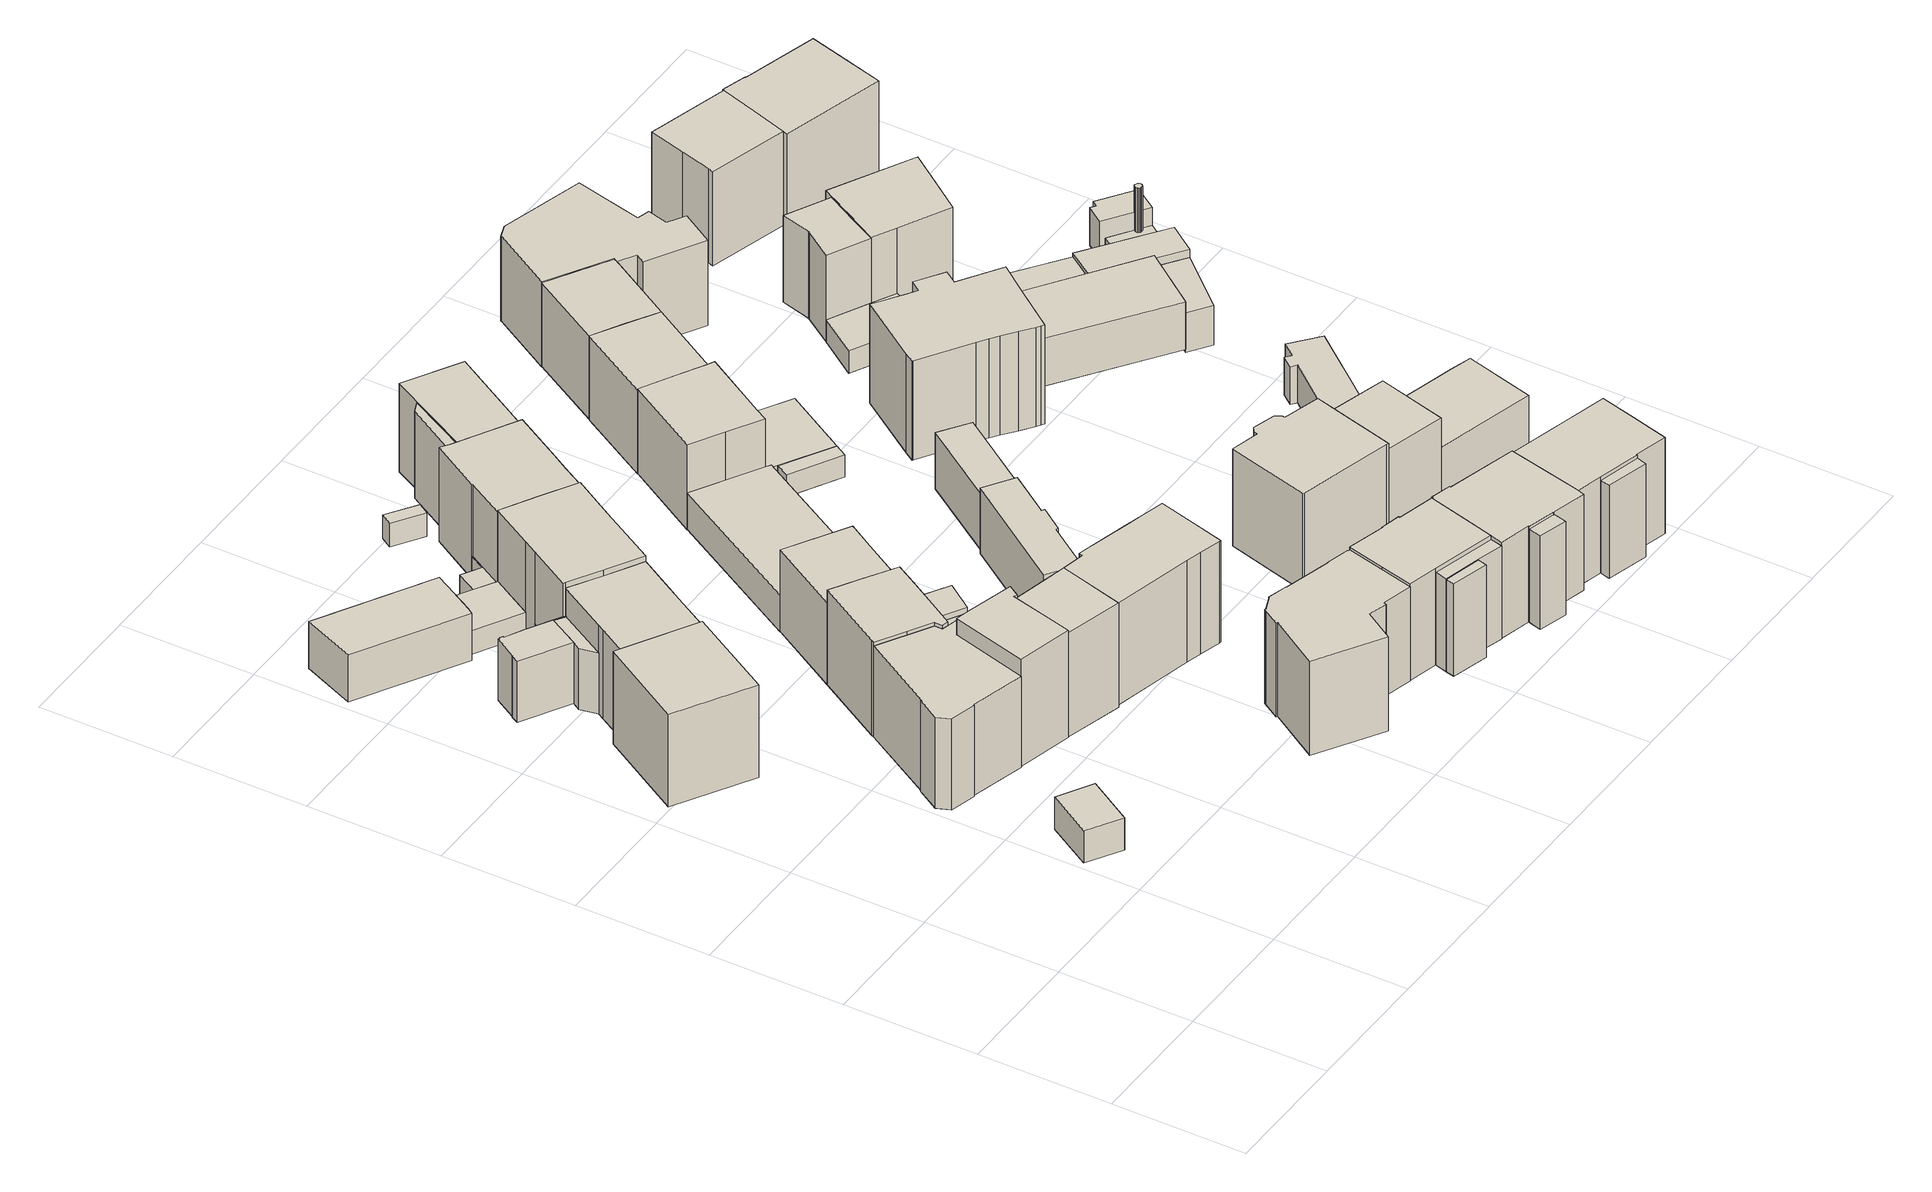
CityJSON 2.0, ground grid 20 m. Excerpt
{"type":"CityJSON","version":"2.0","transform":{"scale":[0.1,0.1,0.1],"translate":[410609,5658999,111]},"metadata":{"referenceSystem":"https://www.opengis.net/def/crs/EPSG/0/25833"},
"CityObjects":{
"building1":{"type":"Building","attributes":{"Dachtyp_tdc":"tdcHipRoof","Gemeindeschluessel":14612000,"Dachneigung":34.19,"QualitaetDacherkennung":82,"Geometrietyp2DReferenz":"3000","measuredHeight":6.27,"function":"31001_2000","roofType":"3200"},"geometry":[{"type":"Solid","lod":"1","boundaries":[[[[0,1,2,3]],[[4,5,6,7]],[[3,5,4,0]],[[2,6,5,3]],[[1,7,6,2]],[[0,4,7,1]]]]}]},
"building2":{"type":"Building","attributes":{"Dachtyp_tdc":"tdcFreeFormRoof","Gemeindeschluessel":14612000,"Dachneigung":25.04,"QualitaetDacherkennung":76,"Geometrietyp2DReferenz":"3000","measuredHeight":16.72,"function":"31001_9998","roofType":"5000"},"geometry":[{"type":"Solid","lod":"1","boundaries":[[[[8,9,10,11,12]],[[13,14,15,16,17]],[[12,14,13,8]],[[11,15,14,12]],[[10,16,15,11]],[[9,17,16,10]],[[8,13,17,9]]]]}]},
"building3":{"type":"Building","attributes":{"Dachtyp_tdc":"tdcFreeFormRoof","Gemeindeschluessel":14612000,"Dachneigung":29.34,"QualitaetDacherkennung":15,"Geometrietyp2DReferenz":"3000","measuredHeight":16.43,"function":"31001_9998","roofType":"5000"},"geometry":[{"type":"Solid","lod":"1","boundaries":[[[[18,19,20,21,22,23,24,25,26,27,28,29,30]],[[31,32,33,34,35,36,37,38,39,40,41,42,43]],[[30,32,31,18]],[[29,33,32,30]],[[28,34,33,29]],[[27,35,34,28]],[[26,36,35,27]],[[25,37,36,26]],[[24,38,37,25]],[[23,39,38,24]],[[22,40,39,23]],[[21,41,40,22]],[[20,42,41,21]],[[19,43,42,20]],[[18,31,43,19]]]]}]},
"building4":{"type":"Building","attributes":{"Gemeindeschluessel":14612000,"Geometrietyp2DReferenz":"3000","function":"31001_9998","roofType":"9999"},"children":["building4-1","building4-2","building4-3"]},
"building4-1":{"type":"BuildingPart","attributes":{"Dachtyp_tdc":"tdcPolyFlatRoof","Dachneigung":0,"QualitaetDacherkennung":58,"Geometrietyp2DReferenz":"3000","measuredHeight":9.91,"roofType":"1000"},"parents":["building4"],"geometry":[{"type":"Solid","lod":"1","boundaries":[[[[44,45,46,47,48,49,50,51,52,53,54,55,56,57,58]],[[59,60,61,62,63,64,65,66,67,68,69,70,71,72,73]],[[58,60,59,44]],[[57,61,60,58]],[[56,62,61,57]],[[55,63,62,56]],[[54,64,63,55]],[[53,65,64,54]],[[52,66,65,53]],[[51,67,66,52]],[[50,68,67,51]],[[49,69,68,50]],[[48,70,69,49]],[[47,71,70,48]],[[46,72,71,47]],[[45,73,72,46]],[[44,59,73,45]]]]}]},
"building4-2":{"type":"BuildingPart","attributes":{"Dachtyp_tdc":"tdcGableRoof","Dachneigung":25.28,"QualitaetDacherkennung":73,"Geometrietyp2DReferenz":"3000","measuredHeight":15.88,"roofType":"3100"},"parents":["building4"],"geometry":[{"type":"Solid","lod":"1","boundaries":[[[[74,75,76,77,78,79,80,81,82,83,84,85]],[[86,16,87,15,88,89,72,71,70,90,91,92]],[[85,16,86,74]],[[84,87,16,85]],[[83,15,87,84]],[[82,88,15,83]],[[81,89,88,82]],[[80,72,89,81]],[[79,71,72,80]],[[78,70,71,79]],[[77,90,70,78]],[[76,91,90,77]],[[75,92,91,76]],[[74,86,92,75]]]]}]},
"building4-3":{"type":"BuildingPart","attributes":{"Dachtyp_tdc":"tdcPolyFlatRoof","Dachneigung":2.9,"QualitaetDacherkennung":43,"Geometrietyp2DReferenz":"3000","measuredHeight":10.19,"roofType":"2100"},"parents":["building4"],"geometry":[{"type":"Solid","lod":"1","boundaries":[[[[46,45,44,93,94]],[[72,89,95,59,73]],[[94,89,72,46]],[[93,95,89,94]],[[44,59,95,93]],[[45,73,59,44]],[[46,72,73,45]]]]}]},
"building5":{"type":"Building","attributes":{"Dachtyp_tdc":"tdcPolyFlatRoof","Gemeindeschluessel":14612000,"Dachneigung":0,"QualitaetDacherkennung":57,"Geometrietyp2DReferenz":"3000","measuredHeight":7.54,"function":"31001_9998","roofType":"1000"},"geometry":[{"type":"Solid","lod":"1","boundaries":[[[[96,97,98,99,100]],[[101,102,103,104,105]],[[100,102,101,96]],[[99,103,102,100]],[[98,104,103,99]],[[97,105,104,98]],[[96,101,105,97]]]]}]},
"building6":{"type":"Building","attributes":{"Dachtyp_tdc":"tdcFreeFormRoof","Gemeindeschluessel":14612000,"Dachneigung":40.03,"QualitaetDacherkennung":47,"Geometrietyp2DReferenz":"3000","measuredHeight":19.07,"function":"31001_9998","roofType":"5000"},"geometry":[{"type":"Solid","lod":"1","boundaries":[[[[106,107,108,109,110,111,112,113]],[[114,115,116,117,118,119,120,121]],[[113,115,114,106]],[[112,116,115,113]],[[111,117,116,112]],[[110,118,117,111]],[[109,119,118,110]],[[108,120,119,109]],[[107,121,120,108]],[[106,114,121,107]]]]}]},
"building7":{"type":"Building","attributes":{"Gemeindeschluessel":14612000,"Geometrietyp2DReferenz":"3000","function":"31001_9998","roofType":"9999"},"children":["building7-1","building7-2"]},
"building7-1":{"type":"BuildingPart","attributes":{"Dachtyp_tdc":"tdcGableRoof","Dachneigung":61.58,"QualitaetDacherkennung":42,"Geometrietyp2DReferenz":"3000","measuredHeight":14.34,"roofType":"3100"},"parents":["building7"],"geometry":[{"type":"Solid","lod":"1","boundaries":[[[[122,123,124,125,126,127,128,129]],[[37,130,131,132,133,134,135,136]],[[129,130,37,122]],[[128,131,130,129]],[[127,132,131,128]],[[126,133,132,127]],[[125,134,133,126]],[[124,135,134,125]],[[123,136,135,124]],[[122,37,136,123]]]]}]},
"building7-2":{"type":"BuildingPart","attributes":{"Dachtyp_tdc":"tdcGableRoof","Dachneigung":36.53,"QualitaetDacherkennung":60,"Geometrietyp2DReferenz":"3000","measuredHeight":17.55,"roofType":"3100"},"parents":["building7"],"geometry":[{"type":"Solid","lod":"1","boundaries":[[[[137,138,139,140,141,142,143,144,145,146]],[[130,36,35,147,34,148,149,150,151,132]],[[146,36,130,137]],[[145,35,36,146]],[[144,147,35,145]],[[143,34,147,144]],[[142,148,34,143]],[[141,149,148,142]],[[140,150,149,141]],[[139,151,150,140]],[[138,132,151,139]],[[137,130,132,138]]]]}]},
"building8":{"type":"Building","attributes":{"Dachtyp_tdc":"tdcPolyFlatRoof","Gemeindeschluessel":14612000,"Dachneigung":3,"QualitaetDacherkennung":63,"Geometrietyp2DReferenz":"3000","measuredHeight":4.05,"function":"31001_9998","roofType":"2100"},"geometry":[{"type":"Solid","lod":"1","boundaries":[[[[152,153,154,155,156]],[[104,103,157,158,159]],[[156,103,104,152]],[[155,157,103,156]],[[154,158,157,155]],[[153,159,158,154]],[[152,104,159,153]]]]}]},
"building9":{"type":"Building","attributes":{"Gemeindeschluessel":14612000,"Geometrietyp2DReferenz":"3000","function":"31001_9998","roofType":"9999"},"children":["building9-1","building9-2"]},
"building9-1":{"type":"BuildingPart","attributes":{"Dachtyp_tdc":"tdcGableRoof","Dachneigung":33.43,"QualitaetDacherkennung":78,"Geometrietyp2DReferenz":"3000","measuredHeight":17.43,"roofType":"3100"},"parents":["building9"],"geometry":[{"type":"Solid","lod":"1","boundaries":[[[[160,161,162,163,164,165,166,167,168,169,170]],[[171,172,173,174,175,176,177,178,179,180,181]],[[169,172,171,170]],[[168,173,172,169]],[[167,174,173,168]],[[166,175,174,167]],[[165,176,175,166]],[[164,177,176,165]],[[163,178,177,164]],[[162,179,178,163]],[[161,180,179,162]],[[160,181,180,161]],[[170,171,181,160]]]]}]},
"building9-2":{"type":"BuildingPart","attributes":{"Dachtyp_tdc":"tdcPolyFlatRoof","Dachneigung":0,"QualitaetDacherkennung":50,"Geometrietyp2DReferenz":"3000","measuredHeight":3.67,"roofType":"1000"},"parents":["building9"],"geometry":[{"type":"Solid","lod":"1","boundaries":[[[[182,183,184,185,186]],[[181,187,188,189,171]],[[186,187,181,182]],[[185,188,187,186]],[[184,189,188,185]],[[183,171,189,184]],[[182,181,171,183]]]]}]},
"building10":{"type":"Building","attributes":{"Gemeindeschluessel":14612000,"Geometrietyp2DReferenz":"3000","function":"31001_9998","roofType":"9999"},"children":["building10-1","building10-2"]},
"building10-1":{"type":"BuildingPart","attributes":{"Dachtyp_tdc":"tdcPolyFlatRoof","Dachneigung":0,"QualitaetDacherkennung":38,"Geometrietyp2DReferenz":"3000","measuredHeight":7.2,"roofType":"1000"},"parents":["building10"],"geometry":[{"type":"Solid","lod":"1","boundaries":[[[[190,191,192,193,194]],[[195,196,197,198,199]],[[194,196,195,190]],[[193,197,196,194]],[[192,198,197,193]],[[191,199,198,192]],[[190,195,199,191]]]]}]},
"building10-2":{"type":"BuildingPart","attributes":{"Dachtyp_tdc":"tdcGableRoof","Dachneigung":31.88,"QualitaetDacherkennung":83,"Geometrietyp2DReferenz":"3000","measuredHeight":18.49,"roofType":"3100"},"parents":["building10"],"geometry":[{"type":"Solid","lod":"1","boundaries":[[[[200,201,202,203,204,205]],[[198,206,207,208,209,199]],[[205,206,198,200]],[[204,207,206,205]],[[203,208,207,204]],[[202,209,208,203]],[[201,199,209,202]],[[200,198,199,201]]]]}]},
"building11":{"type":"Building","attributes":{"Dachtyp_tdc":"tdcPolyFlatRoof","Gemeindeschluessel":14612000,"Dachneigung":5.73,"QualitaetDacherkennung":77,"Geometrietyp2DReferenz":"3000","measuredHeight":4.46,"function":"31001_9998","roofType":"2100"},"geometry":[{"type":"Solid","lod":"1","boundaries":[[[[210,211,212,213,214,215,216,217,218]],[[219,220,221,222,223,224,225,226,227]],[[218,220,219,210]],[[217,221,220,218]],[[216,222,221,217]],[[215,223,222,216]],[[214,224,223,215]],[[213,225,224,214]],[[212,226,225,213]],[[211,227,226,212]],[[210,219,227,211]]]]}]},
"building12":{"type":"Building","attributes":{"Dachtyp_tdc":"tdcFreeFormRoof","Gemeindeschluessel":14612000,"Dachneigung":27.66,"QualitaetDacherkennung":72,"Geometrietyp2DReferenz":"3000","measuredHeight":14.62,"function":"31001_9998","roofType":"5000"},"geometry":[{"type":"Solid","lod":"1","boundaries":[[[[228,229,230,231,232]],[[149,233,234,235,151]],[[232,233,149,228]],[[231,234,233,232]],[[230,235,234,231]],[[229,151,235,230]],[[228,149,151,229]]]]}]},
"building13":{"type":"Building","attributes":{"Dachtyp_tdc":"tdcPolyFlatRoof","Gemeindeschluessel":14612000,"Dachneigung":0,"QualitaetDacherkennung":69,"Geometrietyp2DReferenz":"3000","measuredHeight":4.15,"function":"31001_9998","roofType":"1000"},"geometry":[{"type":"Solid","lod":"1","boundaries":[[[[236,237,238,239,240,241,242]],[[199,209,243,219,227,244,195]],[[242,209,199,236]],[[241,243,209,242]],[[240,219,243,241]],[[239,227,219,240]],[[238,244,227,239]],[[237,195,244,238]],[[236,199,195,237]]]]}]},
"building14":{"type":"Building","attributes":{"Dachtyp_tdc":"tdcPolyFlatRoof","Gemeindeschluessel":14612000,"Dachneigung":10.86,"QualitaetDacherkennung":60,"Geometrietyp2DReferenz":"3000","measuredHeight":3.95,"function":"31001_9998","roofType":"2100"},"geometry":[{"type":"Solid","lod":"1","boundaries":[[[[245,246,247,248]],[[249,250,251,252]],[[248,250,249,245]],[[247,251,250,248]],[[246,252,251,247]],[[245,249,252,246]]]]}]},
"building15":{"type":"Building","attributes":{"Dachtyp_tdc":"tdcFreeFormRoof","Gemeindeschluessel":14612000,"Dachneigung":38.66,"QualitaetDacherkennung":13,"Geometrietyp2DReferenz":"3000","measuredHeight":17.53,"function":"31001_9998","roofType":"5000"},"geometry":[{"type":"Solid","lod":"1","boundaries":[[[[253,254,255,256,257,258,259,260,261,262,263,264,265,266,267,268,269,270,271]],[[272,273,274,275,276,277,278,279,280,281,282,283,284,285,286,287,288,289,290]],[[271,273,272,253]],[[270,274,273,271]],[[269,275,274,270]],[[268,276,275,269]],[[267,277,276,268]],[[266,278,277,267]],[[265,279,278,266]],[[264,280,279,265]],[[263,281,280,264]],[[262,282,281,263]],[[261,283,282,262]],[[260,284,283,261]],[[259,285,284,260]],[[258,286,285,259]],[[257,287,286,258]],[[256,288,287,257]],[[255,289,288,256]],[[254,290,289,255]],[[253,272,290,254]]]]}]},
"building16":{"type":"Building","attributes":{"Dachtyp_tdc":"tdcFreeFormRoof","Gemeindeschluessel":14612000,"Dachneigung":34.95,"QualitaetDacherkennung":20,"Geometrietyp2DReferenz":"3000","measuredHeight":4.65,"function":"31001_9998","roofType":"5000"},"geometry":[{"type":"Solid","lod":"1","boundaries":[[[[291,292,293,294,295,296,297,298]],[[299,300,301,302,303,304,305,306]],[[298,300,299,291]],[[297,301,300,298]],[[296,302,301,297]],[[295,303,302,296]],[[294,304,303,295]],[[293,305,304,294]],[[292,306,305,293]],[[291,299,306,292]]]]}]},
"building17":{"type":"Building","attributes":{"Dachtyp_tdc":"tdcPolyFlatRoof","Gemeindeschluessel":14612000,"Dachneigung":8.03,"QualitaetDacherkennung":68,"Geometrietyp2DReferenz":"3000","measuredHeight":4.92,"function":"31001_9998","roofType":"2100"},"geometry":[{"type":"Solid","lod":"1","boundaries":[[[[307,308,309,310,311]],[[312,313,314,315,316]],[[311,313,312,307]],[[310,314,313,311]],[[309,315,314,310]],[[308,316,315,309]],[[307,312,316,308]]]]}]},
"building18":{"type":"Building","attributes":{"Gemeindeschluessel":14612000,"Geometrietyp2DReferenz":"3000","function":"31001_9998","roofType":"9999"},"children":["building18-1","building18-2"]},
"building18-1":{"type":"BuildingPart","attributes":{"Dachtyp_tdc":"tdcPolyFlatRoof","Dachneigung":4.33,"QualitaetDacherkennung":45,"Geometrietyp2DReferenz":"3000","measuredHeight":3.86,"roofType":"2100"},"parents":["building18"],"geometry":[{"type":"Solid","lod":"1","boundaries":[[[[317,318,319,320,321,322]],[[323,324,325,326,327,328]],[[322,324,323,317]],[[321,325,324,322]],[[320,326,325,321]],[[319,327,326,320]],[[318,328,327,319]],[[317,323,328,318]]]]}]},
"building18-2":{"type":"BuildingPart","attributes":{"Dachtyp_tdc":"tdcGableRoof","Dachneigung":32.05,"QualitaetDacherkennung":76,"Geometrietyp2DReferenz":"3000","measuredHeight":17.24,"roofType":"3100"},"parents":["building18"],"geometry":[{"type":"Solid","lod":"1","boundaries":[[[[329,330,331,332,333,334,335,336,337,338,339]],[[340,341,342,323,328,327,343,344,345,346,347]],[[339,341,340,329]],[[338,342,341,339]],[[337,323,342,338]],[[336,328,323,337]],[[335,327,328,336]],[[334,343,327,335]],[[333,344,343,334]],[[332,345,344,333]],[[331,346,345,332]],[[330,347,346,331]],[[329,340,347,330]]]]}]},
"building19":{"type":"Building","attributes":{"Dachtyp_tdc":"tdcFreeFormRoof","Gemeindeschluessel":14612000,"Dachneigung":28.26,"QualitaetDacherkennung":69,"Geometrietyp2DReferenz":"3000","measuredHeight":17.96,"function":"31001_9998","roofType":"5000"},"geometry":[{"type":"Solid","lod":"1","boundaries":[[[[205,348,349,350,351,352,353,354,355,356,357,200]],[[358,359,360,361,362,363,364,365,366,367,368,369]],[[200,359,358,205]],[[357,360,359,200]],[[356,361,360,357]],[[355,362,361,356]],[[354,363,362,355]],[[353,364,363,354]],[[352,365,364,353]],[[351,366,365,352]],[[350,367,366,351]],[[349,368,367,350]],[[348,369,368,349]],[[205,358,369,348]]]]}]},
"building20":{"type":"Building","attributes":{"Dachtyp_tdc":"tdcPolyFlatRoof","Gemeindeschluessel":14612000,"Dachneigung":0,"QualitaetDacherkennung":25,"Geometrietyp2DReferenz":"3000","measuredHeight":6.61,"function":"31001_9998","roofType":"1000"},"geometry":[{"type":"Solid","lod":"1","boundaries":[[[[370,371,372,373,374]],[[375,376,377,378,379]],[[374,376,375,370]],[[373,377,376,374]],[[372,378,377,373]],[[371,379,378,372]],[[370,375,379,371]]]]}]},
"building21":{"type":"Building","attributes":{"Dachtyp_tdc":"tdcPolyFlatRoof","Gemeindeschluessel":14612000,"Dachneigung":0,"QualitaetDacherkennung":30,"Geometrietyp2DReferenz":"3000","measuredHeight":3.46,"function":"31001_9998","roofType":"1000"},"geometry":[{"type":"Solid","lod":"1","boundaries":[[[[380,381,382,383]],[[384,385,386,387]],[[383,385,384,380]],[[382,386,385,383]],[[381,387,386,382]],[[380,384,387,381]]]]}]},
"building22":{"type":"Building","attributes":{"Dachtyp_tdc":"tdcPolyFlatRoof","Gemeindeschluessel":14612000,"Dachneigung":3.24,"QualitaetDacherkennung":44,"Geometrietyp2DReferenz":"3000","measuredHeight":3.91,"function":"31001_9998","roofType":"2100"},"geometry":[{"type":"Solid","lod":"1","boundaries":[[[[388,389,390,391]],[[392,393,394,395]],[[391,393,392,388]],[[390,394,393,391]],[[389,395,394,390]],[[388,392,395,389]]]]}]},
"building23":{"type":"Building","attributes":{"Dachtyp_tdc":"tdcPolyFlatRoof","Gemeindeschluessel":14612000,"Dachneigung":0,"QualitaetDacherkennung":72,"Geometrietyp2DReferenz":"3000","measuredHeight":5.88,"function":"31001_9998","roofType":"1000"},"geometry":[{"type":"Solid","lod":"1","boundaries":[[[[396,397,398,399,400,401]],[[402,403,404,405,406,407]],[[401,403,402,396]],[[400,404,403,401]],[[399,405,404,400]],[[398,406,405,399]],[[397,407,406,398]],[[396,402,407,397]]]]}]},
"building24":{"type":"Building","attributes":{"Dachtyp_tdc":"tdcPolyFlatRoof","Gemeindeschluessel":14612000,"Dachneigung":3.23,"QualitaetDacherkennung":66,"Geometrietyp2DReferenz":"3000","measuredHeight":10.74,"function":"31001_9998","roofType":"2100"},"geometry":[{"type":"Solid","lod":"1","boundaries":[[[[408,409,410,411,412,413,414,415,416]],[[417,386,385,418,419,420,421,422,423]],[[416,386,417,408]],[[415,385,386,416]],[[414,418,385,415]],[[413,419,418,414]],[[412,420,419,413]],[[411,421,420,412]],[[410,422,421,411]],[[409,423,422,410]],[[408,417,423,409]]]]}]},
"building25":{"type":"Building","attributes":{"Gemeindeschluessel":14612000,"Geometrietyp2DReferenz":"3000","function":"31001_9998","roofType":"9999"},"children":["building25-1","building25-2"]},
"building25-1":{"type":"BuildingPart","attributes":{"Dachtyp_tdc":"tdcPolyFlatRoof","Dachneigung":21.19,"QualitaetDacherkennung":50,"Geometrietyp2DReferenz":"3000","measuredHeight":14.26,"roofType":"2100"},"parents":["building25"],"geometry":[{"type":"Solid","lod":"1","boundaries":[[[[424,425,426,427]],[[428,429,430,431]],[[427,429,428,424]],[[426,430,429,427]],[[425,431,430,426]],[[424,428,431,425]]]]}]},
"building25-2":{"type":"BuildingPart","attributes":{"Dachtyp_tdc":"tdcGableRoof","Dachneigung":28.22,"QualitaetDacherkennung":71,"Geometrietyp2DReferenz":"3000","measuredHeight":15.71,"roofType":"3100"},"parents":["building25"],"geometry":[{"type":"Solid","lod":"1","boundaries":[[[[432,433,434,435]],[[436,437,430,438]],[[435,437,436,432]],[[434,430,437,435]],[[433,438,430,434]],[[432,436,438,433]]]]}]},
"building26":{"type":"Building","attributes":{"Gemeindeschluessel":14612000,"Geometrietyp2DReferenz":"3000","function":"31001_9998","roofType":"9999"},"children":["building26-1","building26-2","building26-3"]},
"building26-1":{"type":"BuildingPart","attributes":{"Dachtyp_tdc":"tdcPolyFlatRoof","Dachneigung":30.75,"QualitaetDacherkennung":56,"Geometrietyp2DReferenz":"3000","measuredHeight":15.32,"roofType":"2100"},"parents":["building26"],"geometry":[{"type":"Solid","lod":"1","boundaries":[[[[439,440,441,442]],[[443,444,445,446]],[[442,444,443,439]],[[441,445,444,442]],[[440,446,445,441]],[[439,443,446,440]]]]}]},
"building26-2":{"type":"BuildingPart","attributes":{"Dachtyp_tdc":"tdcGableRoof","Dachneigung":30.28,"QualitaetDacherkennung":72,"Geometrietyp2DReferenz":"3000","measuredHeight":17.28,"roofType":"3100"},"parents":["building26"],"geometry":[{"type":"Solid","lod":"1","boundaries":[[[[447,448,449,450,451,452,453,454,455,456,457]],[[458,459,460,461,462,463,464,465,466,467,468]],[[457,459,458,447]],[[456,460,459,457]],[[455,461,460,456]],[[454,462,461,455]],[[453,463,462,454]],[[452,464,463,453]],[[451,465,464,452]],[[450,466,465,451]],[[449,467,466,450]],[[448,468,467,449]],[[447,458,468,448]]]]}]},
"building26-3":{"type":"BuildingPart","attributes":{"Dachtyp_tdc":"tdcFreeFormRoof","Dachneigung":68.33,"QualitaetDacherkennung":26,"Geometrietyp2DReferenz":"3000","measuredHeight":16.2,"roofType":"5000"},"parents":["building26"],"geometry":[{"type":"Solid","lod":"1","boundaries":[[[[469,470,471,472,473]],[[474,443,446,464,463]],[[473,443,474,469]],[[472,446,443,473]],[[471,464,446,472]],[[470,463,464,471]],[[469,474,463,470]]]]}]},
"building27":{"type":"Building","attributes":{"Dachtyp_tdc":"tdcPolyFlatRoof","Gemeindeschluessel":14612000,"Dachneigung":5.55,"QualitaetDacherkennung":69,"Geometrietyp2DReferenz":"3000","measuredHeight":9.34,"function":"31001_9998","roofType":"2100"},"geometry":[{"type":"Solid","lod":"1","boundaries":[[[[475,476,477,478]],[[479,480,481,482]],[[478,480,479,475]],[[477,481,480,478]],[[476,482,481,477]],[[475,479,482,476]]]]}]},
"building28":{"type":"Building","attributes":{"Gemeindeschluessel":14612000,"Geometrietyp2DReferenz":"3000","function":"31001_9998","roofType":"9999"},"children":["building28-1","building28-2"]},
"building28-1":{"type":"BuildingPart","attributes":{"Dachtyp_tdc":"tdcGableRoof","Dachneigung":26.75,"QualitaetDacherkennung":64,"Geometrietyp2DReferenz":"3000","measuredHeight":17.23,"roofType":"3100"},"parents":["building28"],"geometry":[{"type":"Solid","lod":"1","boundaries":[[[[483,484,485,486,487,488,489,490,491,455,492,493,494,495,496]],[[497,498,499,500,501,502,503,504,505,506,507,508,509,510,511]],[[496,498,497,483]],[[495,499,498,496]],[[494,500,499,495]],[[493,501,500,494]],[[492,502,501,493]],[[455,503,502,492]],[[491,504,503,455]],[[490,505,504,491]],[[489,506,505,490]],[[488,507,506,489]],[[487,508,507,488]],[[486,509,508,487]],[[485,510,509,486]],[[484,511,510,485]],[[483,497,511,484]]]]}]},
"building28-2":{"type":"BuildingPart","attributes":{"Dachtyp_tdc":"tdcPolyFlatRoof","Dachneigung":32.51,"QualitaetDacherkennung":44,"Geometrietyp2DReferenz":"3000","measuredHeight":15.76,"roofType":"2100"},"parents":["building28"],"geometry":[{"type":"Solid","lod":"1","boundaries":[[[[512,513,514,515,516]],[[517,499,498,497,518]],[[516,499,517,512]],[[515,498,499,516]],[[514,497,498,515]],[[513,518,497,514]],[[512,517,518,513]]]]}]},
"building29":{"type":"Building","attributes":{"Gemeindeschluessel":14612000,"Geometrietyp2DReferenz":"3000","function":"31001_9998","roofType":"9999"},"children":["building29-1","building29-2","building29-3"]},
"building29-1":{"type":"BuildingPart","attributes":{"Dachtyp_tdc":"tdcPolyFlatRoof","Dachneigung":0,"QualitaetDacherkennung":59,"Geometrietyp2DReferenz":"3000","measuredHeight":3.52,"roofType":"1000"},"parents":["building29"],"geometry":[{"type":"Solid","lod":"1","boundaries":[[[[519,520,521,522,523]],[[524,525,526,527,528]],[[523,524,528,519]],[[522,525,524,523]],[[521,526,525,522]],[[520,527,526,521]],[[519,528,527,520]]]]}]},
"building29-2":{"type":"BuildingPart","attributes":{"Dachtyp_tdc":"tdcGableRoof","Dachneigung":27.93,"QualitaetDacherkennung":71,"Geometrietyp2DReferenz":"3000","measuredHeight":15.14,"roofType":"3100"},"parents":["building29"],"geometry":[{"type":"Solid","lod":"1","boundaries":[[[[529,530,531,532,533,534,535,536]],[[528,537,538,539,540,541,542,524]],[[535,537,528,536]],[[534,538,537,535]],[[533,539,538,534]],[[532,540,539,533]],[[531,541,540,532]],[[530,542,541,531]],[[529,524,542,530]],[[536,528,524,529]]]]}]},
"building29-3":{"type":"BuildingPart","attributes":{"Dachtyp_tdc":"tdcPolyFlatRoof","Dachneigung":0,"QualitaetDacherkennung":49,"Geometrietyp2DReferenz":"3000","measuredHeight":3.5,"roofType":"1000"},"parents":["building29"],"geometry":[{"type":"Solid","lod":"1","boundaries":[[[[543,544,521,520]],[[545,527,526,546]],[[520,527,545,543]],[[521,526,527,520]],[[544,546,526,521]],[[543,545,546,544]]]]}]},
"building30":{"type":"Building","attributes":{"Dachtyp_tdc":"tdcFreeFormRoof","Gemeindeschluessel":14612000,"Dachneigung":30.26,"QualitaetDacherkennung":71,"Geometrietyp2DReferenz":"3000","measuredHeight":17.92,"function":"31001_9998","roofType":"5000"},"geometry":[{"type":"Solid","lod":"1","boundaries":[[[[547,548,549,550,551,552,553,554,555,556,557,558,559]],[[560,561,562,563,564,565,566,567,568,569,570,571,572]],[[559,561,560,547]],[[558,562,561,559]],[[557,563,562,558]],[[556,564,563,557]],[[555,565,564,556]],[[554,566,565,555]],[[553,567,566,554]],[[552,568,567,553]],[[551,569,568,552]],[[550,570,569,551]],[[549,571,570,550]],[[548,572,571,549]],[[547,560,572,548]]]]}]},
"building31":{"type":"Building","attributes":{"Dachtyp_tdc":"tdcGableRoof","Gemeindeschluessel":14612000,"Dachneigung":26.51,"QualitaetDacherkennung":74,"Geometrietyp2DReferenz":"3000","measuredHeight":14.87,"function":"31001_9998","roofType":"3100"},"geometry":[{"type":"Solid","lod":"1","boundaries":[[[[573,574,575,576,577,578,579]],[[580,581,582,583,584,585,586]],[[579,581,580,573]],[[578,582,581,579]],[[577,583,582,578]],[[576,584,583,577]],[[575,585,584,576]],[[574,586,585,575]],[[573,580,586,574]]]]}]},
"building32":{"type":"Building","attributes":{"Dachtyp_tdc":"tdcGableRoof","Gemeindeschluessel":14612000,"Dachneigung":28.92,"QualitaetDacherkennung":73,"Geometrietyp2DReferenz":"3000","measuredHeight":16.08,"function":"31001_9998","roofType":"3100"},"geometry":[{"type":"Solid","lod":"1","boundaries":[[[[587,588,589,590]],[[591,592,593,594]],[[590,592,591,587]],[[589,593,592,590]],[[588,594,593,589]],[[587,591,594,588]]]]}]},
"building33":{"type":"Building","attributes":{"Gemeindeschluessel":14612000,"Geometrietyp2DReferenz":"3000","function":"31001_9998","roofType":"9999"},"children":["building33-1","building33-2"]},
"building33-1":{"type":"BuildingPart","attributes":{"Dachtyp_tdc":"tdcGableRoof","Dachneigung":31.38,"QualitaetDacherkennung":77,"Geometrietyp2DReferenz":"3000","measuredHeight":17.29,"roofType":"3100"},"parents":["building33"],"geometry":[{"type":"Solid","lod":"1","boundaries":[[[[595,596,597,598,599,600,601,602,603]],[[604,605,606,607,608,609,610,611,612]],[[603,605,604,595]],[[602,606,605,603]],[[601,607,606,602]],[[600,608,607,601]],[[599,609,608,600]],[[598,610,609,599]],[[597,611,610,598]],[[596,612,611,597]],[[595,604,612,596]]]]}]},
"building33-2":{"type":"BuildingPart","attributes":{"Dachtyp_tdc":"tdcPolyFlatRoof","Dachneigung":33.31,"QualitaetDacherkennung":45,"Geometrietyp2DReferenz":"3000","measuredHeight":15.56,"roofType":"2100"},"parents":["building33"],"geometry":[{"type":"Solid","lod":"1","boundaries":[[[[613,614,615,616]],[[617,605,604,618]],[[616,605,617,613]],[[615,604,605,616]],[[614,618,604,615]],[[613,617,618,614]]]]}]},
"building34":{"type":"Building","attributes":{"Dachtyp_tdc":"tdcGableRoof","Gemeindeschluessel":14612000,"Dachneigung":30.69,"QualitaetDacherkennung":75,"Geometrietyp2DReferenz":"3000","measuredHeight":15.08,"function":"31001_9998","roofType":"3100"},"geometry":[{"type":"Solid","lod":"1","boundaries":[[[[575,619,620,621,622,577,623]],[[585,624,583,625,626,627,628]],[[623,624,585,575]],[[577,583,624,623]],[[622,625,583,577]],[[621,626,625,622]],[[620,627,626,621]],[[619,628,627,620]],[[575,585,628,619]]]]}]},
"building35":{"type":"Building","attributes":{"Dachtyp_tdc":"tdcFreeFormRoof","Gemeindeschluessel":14612000,"Dachneigung":29.59,"QualitaetDacherkennung":70,"Geometrietyp2DReferenz":"3000","measuredHeight":18.56,"function":"31001_9998","roofType":"5000"},"geometry":[{"type":"Solid","lod":"1","boundaries":[[[[629,630,631,632,633,634,635,636,637,638,639,640,641,642,643,644,645,646,647,648]],[[649,650,651,652,653,654,655,656,657,658,659,660,661,662,663,664,665,666,667,668]],[[648,650,649,629]],[[647,651,650,648]],[[646,652,651,647]],[[645,653,652,646]],[[644,654,653,645]],[[643,655,654,644]],[[642,656,655,643]],[[641,657,656,642]],[[640,658,657,641]],[[639,659,658,640]],[[638,660,659,639]],[[637,661,660,638]],[[636,662,661,637]],[[635,663,662,636]],[[634,664,663,635]],[[633,665,664,634]],[[632,666,665,633]],[[631,667,666,632]],[[630,668,667,631]],[[629,649,668,630]]]]}]},
"building36":{"type":"Building","attributes":{"Dachtyp_tdc":"tdcGableRoof","Gemeindeschluessel":14612000,"Dachneigung":33.99,"QualitaetDacherkennung":81,"Geometrietyp2DReferenz":"3000","measuredHeight":11.78,"function":"31001_9998","roofType":"3100"},"geometry":[{"type":"Solid","lod":"1","boundaries":[[[[669,670,671,672,673,674,675]],[[676,594,677,678,679,680,591]],[[675,594,676,669]],[[674,677,594,675]],[[673,678,677,674]],[[672,679,678,673]],[[671,680,679,672]],[[670,591,680,671]],[[669,676,591,670]]]]}]},
"building37":{"type":"Building","attributes":{"Dachtyp_tdc":"tdcFreeFormRoof","Gemeindeschluessel":14612000,"Dachneigung":22.81,"QualitaetDacherkennung":6,"Geometrietyp2DReferenz":"3000","measuredHeight":15.17,"function":"31001_9998","roofType":"5000"},"geometry":[{"type":"Solid","lod":"1","boundaries":[[[[681,682,683,684,685,686,687,688,689,690,691,692,693,694]],[[695,696,697,698,699,700,701,702,703,704,705,706,707,708]],[[694,696,695,681]],[[693,697,696,694]],[[692,698,697,693]],[[691,699,698,692]],[[690,700,699,691]],[[689,701,700,690]],[[688,702,701,689]],[[687,703,702,688]],[[686,704,703,687]],[[685,705,704,686]],[[684,706,705,685]],[[683,707,706,684]],[[682,708,707,683]],[[681,695,708,682]]]]}]},
"building38":{"type":"Building","attributes":{"Dachtyp_tdc":"tdcPolyFlatRoof","Gemeindeschluessel":14612000,"Dachneigung":5.41,"QualitaetDacherkennung":77,"Geometrietyp2DReferenz":"3000","measuredHeight":6.41,"function":"31001_9998","roofType":"2100"},"geometry":[{"type":"Solid","lod":"1","boundaries":[[[[709,710,711,712,713,714,715,716]],[[717,718,719,720,721,722,723,724]],[[716,718,717,709]],[[715,719,718,716]],[[714,720,719,715]],[[713,721,720,714]],[[712,722,721,713]],[[711,723,722,712]],[[710,724,723,711]],[[709,717,724,710]]]]}]},
"building39":{"type":"Building","attributes":{"Dachtyp_tdc":"tdcPolyFlatRoof","Gemeindeschluessel":14612000,"Dachneigung":3.76,"QualitaetDacherkennung":56,"Geometrietyp2DReferenz":"3000","measuredHeight":3.93,"function":"31001_9998","roofType":"2100"},"geometry":[{"type":"Solid","lod":"1","boundaries":[[[[725,726,727,728,729]],[[730,731,732,733,734]],[[729,731,730,725]],[[728,732,731,729]],[[727,733,732,728]],[[726,734,733,727]],[[725,730,734,726]]]]}]},
"building40":{"type":"Building","attributes":{"Dachtyp_tdc":"tdcGableRoof","Gemeindeschluessel":14612000,"Dachneigung":37.18,"QualitaetDacherkennung":61,"Geometrietyp2DReferenz":"3000","measuredHeight":15.93,"function":"31001_9998","roofType":"3100"},"geometry":[{"type":"Solid","lod":"1","boundaries":[[[[735,736,737,738,739,740,741]],[[742,743,732,731,744,745,746]],[[741,743,742,735]],[[740,732,743,741]],[[739,731,732,740]],[[738,744,731,739]],[[737,745,744,738]],[[736,746,745,737]],[[735,742,746,736]]]]}]},
"building41":{"type":"Building","attributes":{"Dachtyp_tdc":"tdcPolyFlatRoof","Gemeindeschluessel":14612000,"Dachneigung":4.49,"QualitaetDacherkennung":82,"Geometrietyp2DReferenz":"3000","measuredHeight":8.08,"function":"31001_9998","roofType":"2100"},"geometry":[{"type":"Solid","lod":"1","boundaries":[[[[747,748,749,750,751]],[[752,753,754,755,756]],[[751,753,752,747]],[[750,754,753,751]],[[749,755,754,750]],[[748,756,755,749]],[[747,752,756,748]]]]}]},
"building42":{"type":"Building","attributes":{"Gemeindeschluessel":14612000,"Dachneigung":80.94,"Dachorientierung":0,"MittlereTraufHoehe":119.55,"QualitaetDacherkennung":79,"ObjektHoehe":6.75,"BodenHoehe":113.23,"Geometrietyp2DReferenz":"3000","AbsoluteHoehe":119.98,"Dachflaeche":75.06,"measuredHeight":6.75,"function":"31001_9998","roofType":"2100","storeysAboveGround":2},"geometry":[{"type":"Solid","lod":"1","boundaries":[[[[757,758,759,760]],[[761,762,763,764]],[[760,762,761,757]],[[759,763,762,760]],[[758,764,763,759]],[[757,761,764,758]]]]}]},
"building43":{"type":"Building","attributes":{"Dachtyp_tdc":"tdcGableRoof","Gemeindeschluessel":14612000,"Dachneigung":34.66,"QualitaetDacherkennung":60,"Geometrietyp2DReferenz":"3000","measuredHeight":16.84,"function":"31001_9998","roofType":"3100"},"geometry":[{"type":"Solid","lod":"1","boundaries":[[[[765,766,767,768,769,770,771,772]],[[773,774,775,776,777,778,779,780]],[[772,774,773,765]],[[771,775,774,772]],[[770,776,775,771]],[[769,777,776,770]],[[768,778,777,769]],[[767,779,778,768]],[[766,780,779,767]],[[765,773,780,766]]]]}]},
"building44":{"type":"Building","attributes":{"Gemeindeschluessel":14612000,"Dachneigung":84.37,"Dachorientierung":0,"MittlereTraufHoehe":118.78,"QualitaetDacherkennung":100,"ObjektHoehe":6.6,"BodenHoehe":112.4,"Geometrietyp2DReferenz":"3000","AbsoluteHoehe":119,"Dachflaeche":46.67,"measuredHeight":6.6,"function":"31001_9998","roofType":"2100","storeysAboveGround":2},"geometry":[{"type":"Solid","lod":"1","boundaries":[[[[781,782,783,784]],[[785,786,787,788]],[[784,786,785,781]],[[783,787,786,784]],[[782,788,787,783]],[[781,785,788,782]]]]}]},
"building45":{"type":"Building","attributes":{"Gemeindeschluessel":14612000,"Dachneigung":90,"Dachorientierung":0,"MittlereTraufHoehe":120.14,"QualitaetDacherkennung":53,"ObjektHoehe":7.71,"BodenHoehe":112.44,"Geometrietyp2DReferenz":"3000","AbsoluteHoehe":120.14,"Dachflaeche":71.98,"measuredHeight":7.71,"function":"31001_9998","roofType":"1000","storeysAboveGround":3},"geometry":[{"type":"Solid","lod":"1","boundaries":[[[[789,790,791,792,793]],[[785,794,795,796,786]],[[793,794,785,789]],[[792,795,794,793]],[[791,796,795,792]],[[790,786,796,791]],[[789,785,786,790]]]]}]},
"building46":{"type":"Building","attributes":{"Dachtyp_tdc":"tdcGableRoof","Gemeindeschluessel":14612000,"Dachneigung":32.73,"QualitaetDacherkennung":71,"Geometrietyp2DReferenz":"3000","measuredHeight":17.03,"function":"31001_9998","roofType":"3100"},"geometry":[{"type":"Solid","lod":"1","boundaries":[[[[797,798,799,800,801,802,803,804]],[[805,806,807,808,809,810,811,812]],[[804,806,805,797]],[[803,807,806,804]],[[802,808,807,803]],[[801,809,808,802]],[[800,810,809,801]],[[799,811,810,800]],[[798,812,811,799]],[[797,805,812,798]]]]}]},
"building47":{"type":"Building","attributes":{"Gemeindeschluessel":14612000,"Dachneigung":90,"Dachorientierung":0,"MittlereTraufHoehe":115.63,"QualitaetDacherkennung":94,"ObjektHoehe":3.02,"BodenHoehe":112.61,"Geometrietyp2DReferenz":"3000","AbsoluteHoehe":115.63,"Dachflaeche":21.19,"measuredHeight":3.02,"function":"31001_9998","roofType":"1000","storeysAboveGround":1},"geometry":[{"type":"Solid","lod":"1","boundaries":[[[[813,814,815,816]],[[817,818,819,820]],[[816,818,817,813]],[[815,819,818,816]],[[814,820,819,815]],[[813,817,820,814]]]]}]},
"building48":{"type":"Building","attributes":{"Stand_DGM":"2016","Stand_Basis-DLM":"2021","Gemeindeschluessel":"14612000","ObjektHoehe":10,"Stand_Laserscan":"2016","BodenHoehe":112.85,"Stand_3D-Stadtmodell":"2023","Geometrietyp2DReferenz":1000,"AbsoluteHoehe":122.85,"measuredHeight":10,"function":"51002_1290","roofType":"9999"},"geometry":[{"type":"Solid","lod":"1","boundaries":[[[[821,822,823,824,825,826,827,828,829,830,831,832,833,834,835,836,837,838,839,840,841,842]],[[843,844,845,846,847,848,849,850,851,852,853,854,855,856,857,858,859,860,861,862,863,864]],[[842,844,843,821]],[[841,845,844,842]],[[840,846,845,841]],[[839,847,846,840]],[[838,848,847,839]],[[837,849,848,838]],[[836,850,849,837]],[[835,851,850,836]],[[834,852,851,835]],[[833,853,852,834]],[[832,854,853,833]],[[831,855,854,832]],[[830,856,855,831]],[[829,857,856,830]],[[828,858,857,829]],[[827,859,858,828]],[[826,860,859,827]],[[825,861,860,826]],[[824,862,861,825]],[[823,863,862,824]],[[822,864,863,823]],[[821,843,864,822]]]]}]},
"building49":{"type":"Building","attributes":{"Dachtyp_tdc":"tdcPolyFlatRoof","Gemeindeschluessel":14612000,"Dachneigung":9.74,"QualitaetDacherkennung":54,"Geometrietyp2DReferenz":"3000","measuredHeight":6.49,"function":"31001_2000","roofType":"2100"},"geometry":[{"type":"Solid","lod":"1","boundaries":[[[[865,866,867,868,869,870]],[[871,872,873,874,875,876]],[[870,872,871,865]],[[869,873,872,870]],[[868,874,873,869]],[[867,875,874,868]],[[866,876,875,867]],[[865,871,876,866]]]]}]},
"building50":{"type":"Building","attributes":{"Dachtyp_tdc":"tdcGableRoof","Gemeindeschluessel":14612000,"Dachneigung":33.01,"QualitaetDacherkennung":70,"Geometrietyp2DReferenz":"3000","measuredHeight":17.21,"function":"31001_9998","roofType":"3100"},"geometry":[{"type":"Solid","lod":"1","boundaries":[[[[799,877,878,879,880,881,882,883,884,801,885]],[[811,886,809,887,888,889,890,891,892,893,894]],[[885,886,811,799]],[[801,809,886,885]],[[884,887,809,801]],[[883,888,887,884]],[[882,889,888,883]],[[881,890,889,882]],[[880,891,890,881]],[[879,892,891,880]],[[878,893,892,879]],[[877,894,893,878]],[[799,811,894,877]]]]}]}
},
"vertices":[
[206,287,66],[256,256,66],[298,325,66],[247,355,66],[206,287,14],[247,355,14],[298,325,14],[256,256,14],
[32,801,164],[144,734,164],[220,864,164],[120,922,164],[108,929,164],[32,801,14],[108,929,14],[120,922,14],[220,864,14],[144,734,14],
[206,508,161],[214,488,161],[253,478,161],[253,480,161],[336,458,161],[367,573,161],[388,568,161],[394,589,161],[368,595,161],[368,607,161],[292,652,161],[227,541,161],[226,542,161],[206,508,14],[226,542,14],[227,541,14],[292,652,14],[368,607,14],[368,595,14],[394,589,14],[388,568,14],[367,573,14],[336,458,14],[253,480,14],[253,478,14],[214,488,14],
[154,1016,113],[180,1062,113],[195,1052,113],[196,1052,113],[196,1053,113],[193,1055,113],[145,1083,113],[117,1098,113],[118,1099,113],[114,1102,113],[113,1101,113],[110,1102,113],[90,1068,113],[89,1068,113],[83,1057,113],[154,1016,14],[83,1057,14],[89,1068,14],[90,1068,14],[110,1102,14],[113,1101,14],[114,1102,14],[118,1099,14],[117,1098,14],[145,1083,14],[193,1055,14],[196,1053,14],[196,1052,14],[195,1052,14],[180,1062,14],
[252,919,158],[264,940,158],[296,994,158],[243,1025,158],[196,1053,158],[196,1052,158],[195,1052,158],[152,977,158],[146,967,158],[120,922,158],[167,895,158],[220,864,158],[252,919,14],[167,895,14],[146,967,14],[152,977,14],[243,1025,14],[296,994,14],[264,940,14],
[147,1004,113],[152,977,113],[147,1004,14],
[8,1264,90],[164,1174,90],[170,1183,90],[207,1248,90],[42,1343,90],[8,1264,14],[42,1343,14],[207,1248,14],[170,1183,14],[164,1174,14],
[336,458,188],[419,438,188],[443,534,188],[448,532,188],[459,549,188],[440,554,188],[388,568,188],[367,573,188],[336,458,15],[367,573,15],[388,568,15],[440,554,15],[459,549,15],[448,532,15],[443,534,15],[419,438,15],
[394,589,98],[396,599,98],[416,633,98],[421,641,98],[437,668,98],[426,674,98],[410,648,98],[378,593,98],[378,593,14],[410,648,14],[426,674,14],[437,668,14],[421,641,14],[416,633,14],[396,599,14],
[378,593,167],[426,674,167],[444,705,167],[397,734,167],[355,759,167],[294,656,167],[292,652,167],[334,627,167],[368,607,167],[368,595,167],[334,627,14],[294,656,14],[355,759,14],[397,734,14],[444,705,14],
[170,1183,52],[243,1141,52],[280,1205,52],[252,1222,52],[207,1248,52],[252,1222,14],[280,1205,14],[243,1141,14],
[193,1055,167],[196,1053,167],[244,1025,167],[296,994,167],[334,1060,167],[346,1081,167],[384,1145,167],[331,1176,167],[280,1205,167],[243,1141,167],[231,1120,167],[231,1120,13],[243,1141,13],[280,1205,13],[331,1176,13],[384,1145,13],[346,1081,13],[334,1060,13],[296,994,13],[244,1025,13],[196,1053,13],[193,1055,13],
[193,1055,50],[231,1120,50],[218,1097,50],[169,1125,50],[145,1083,50],[145,1083,13],[169,1125,13],[218,1097,13],
[513,550,88],[496,521,88],[532,513,88],[542,533,88],[516,548,88],[513,550,16],[516,548,16],[542,533,16],[532,513,16],[496,521,16],
[532,513,184],[496,521,184],[448,532,184],[443,534,184],[419,438,184],[505,415,184],[505,415,16],[419,438,16],[443,534,16],[448,532,16],
[487,591,56],[511,628,56],[529,655,56],[482,683,56],[461,695,56],[444,705,56],[426,674,56],[437,668,56],[416,633,56],[487,591,16],[416,633,16],[437,668,16],[426,674,16],[444,705,16],[461,695,16],[482,683,16],[529,655,16],[511,628,16],
[355,759,146],[444,705,146],[485,774,146],[509,814,146],[419,868,146],[419,868,14],[509,814,14],[485,774,14],
[496,521,57],[513,550,57],[546,606,57],[511,628,57],[487,591,57],[459,549,57],[448,532,57],[459,549,16],[546,606,16],
[461,695,53],[482,683,53],[502,717,53],[482,729,53],[461,695,18],[482,729,18],[502,717,18],[482,683,18],
[660,258,170],[660,259,170],[630,267,170],[630,266,170],[607,257,170],[606,258,170],[589,231,170],[591,230,170],[543,153,170],[638,93,170],[667,139,170],[695,131,170],[696,135,170],[742,123,170],[768,229,170],[765,230,170],[766,231,170],[731,240,170],[731,239,170],[660,258,18],[731,239,18],[731,240,18],[766,231,18],[765,230,18],[768,229,18],[742,123,18],[696,135,18],[695,131,18],[667,139,18],[638,93,18],[543,153,18],[591,230,18],[589,231,18],[606,258,18],[607,257,18],[630,266,18],[630,267,18],[660,259,18],
[532,513,64],[566,506,64],[568,512,64],[592,547,64],[567,564,64],[549,536,64],[544,538,64],[542,533,64],[532,513,22],[542,533,22],[544,538,22],[549,536,22],[567,564,22],[592,547,22],[568,512,22],[566,506,22],
[482,683,65],[529,655,65],[558,696,65],[508,726,65],[502,717,65],[482,683,19],[502,717,19],[508,726,19],[558,696,19],[529,655,19],
[280,1205,48],[313,1262,48],[312,1263,48],[299,1240,48],[271,1256,48],[252,1222,48],[280,1205,12],[252,1222,12],[271,1256,12],[299,1240,12],[312,1263,12],[313,1262,12],
[403,1179,164],[417,1202,164],[461,1278,164],[405,1310,164],[371,1329,164],[357,1339,164],[312,1263,164],[313,1262,164],[280,1205,164],[328,1178,164],[384,1145,164],[403,1179,12],[384,1145,12],[328,1178,12],[357,1339,12],[371,1329,12],[405,1310,12],[461,1278,12],[417,1202,12],
[626,386,184],[650,380,184],[682,371,184],[684,371,184],[712,475,184],[677,484,184],[652,490,184],[591,506,184],[568,512,184],[566,506,184],[505,415,20],[532,513,20],[566,506,20],[568,512,20],[591,506,20],[652,490,20],[677,484,20],[712,475,20],[684,371,20],[682,371,20],[650,380,20],[626,386,20],
[485,774,83],[513,757,83],[537,797,83],[524,805,83],[509,814,83],[485,774,17],[509,814,17],[524,805,17],[537,797,17],[513,757,17],
[568,512,58],[591,506,58],[610,534,58],[592,547,58],[568,512,23],[592,547,23],[610,534,23],[591,506,23],
[368,1374,50],[325,1404,50],[314,1387,50],[358,1358,50],[368,1374,12],[358,1358,12],[314,1387,12],[325,1404,12],
[646,1018,72],[639,1023,72],[541,1080,72],[419,868,72],[509,814,72],[524,805,72],[646,1018,13],[524,805,13],[509,814,13],[419,868,13],[541,1080,13],[639,1023,13],
[656,600,129],[659,598,129],[684,633,129],[680,636,129],[723,698,129],[680,727,129],[567,564,129],[592,547,129],[610,534,129],[656,600,23],[567,564,23],[680,727,23],[723,698,23],[680,636,23],[684,633,23],[659,598,23],
[419,1413,151],[371,1329,151],[384,1322,151],[436,1420,151],[419,1413,11],[436,1420,11],[384,1322,11],[371,1329,11],
[538,1410,154],[456,1458,154],[384,1322,154],[461,1278,154],[538,1410,11],[461,1278,11],[456,1458,11],
[837,79,168],[781,93,168],[778,80,168],[833,65,168],[837,79,19],[833,65,19],[778,80,19],[781,93,19],
[824,215,175],[824,214,175],[768,229,175],[754,172,175],[742,123,175],[786,112,175],[881,87,175],[894,135,175],[909,192,175],[853,206,175],[854,208,175],[824,215,19],[854,208,19],[853,206,19],[909,192,19],[894,135,19],[881,87,19],[786,112,19],[742,123,19],[754,172,19],[768,229,19],[824,214,19],
[876,68,169],[881,87,169],[786,112,169],[781,93,169],[837,79,169],[876,68,19],
[758,841,121],[680,727,121],[723,698,121],[801,811,121],[758,841,30],[801,811,30],[723,698,30],[680,727,30],
[965,43,175],[1016,30,175],[1020,43,175],[1032,95,175],[1046,155,175],[941,183,175],[942,185,175],[911,193,175],[911,191,175],[893,132,175],[876,68,175],[923,56,175],[923,55,175],[965,44,175],[965,43,20],[965,44,20],[923,55,20],[923,56,20],[876,68,20],[893,132,20],[909,192,20],[911,191,20],[911,193,20],[942,185,20],[941,183,20],[1046,155,20],[1032,95,20],[1020,43,20],[1016,30,20],
[917,35,171],[960,23,171],[965,43,171],[965,44,171],[923,55,171],[917,35,20],[960,23,20],
[650,1042,47],[677,1027,47],[751,984,47],[808,1081,47],[708,1140,47],[708,1140,12],[808,1081,12],[751,984,12],[677,1027,12],[650,1042,12],
[708,1140,149],[700,1144,149],[658,1168,149],[609,1195,149],[541,1080,149],[590,1052,149],[639,1023,149],[650,1042,149],[639,1023,12],[590,1052,12],[541,1080,12],[609,1195,12],[658,1168,12],[700,1144,12],
[666,1007,47],[740,965,47],[666,1007,12],[740,965,12],
[824,333,182],[827,332,182],[967,294,182],[970,293,182],[998,398,182],[1004,419,182],[948,435,182],[949,439,182],[944,448,182],[910,458,182],[903,453,182],[901,447,182],[858,458,182],[824,333,25],[858,458,25],[901,447,25],[903,453,25],[910,458,25],[944,448,25],[949,439,25],[948,435,25],[1004,419,25],[998,398,25],[970,293,25],[967,294,25],[827,332,25],
[655,1169,146],[700,1144,146],[765,1254,146],[721,1280,146],[675,1307,146],[673,1305,146],[609,1195,146],[655,1169,11],[609,1195,11],[673,1305,11],[675,1307,11],[721,1280,11],[765,1254,11],[700,1144,11],
[1060,269,173],[1088,373,173],[998,398,173],[970,293,173],[1060,269,27],[970,293,27],[998,398,27],[1088,373,27],
[1125,16,172],[1125,17,172],[1174,4,172],[1189,60,172],[1203,114,172],[1046,155,172],[1033,101,172],[1020,43,172],[1061,32,172],[1125,16,17],[1061,32,17],[1020,43,17],[1033,101,17],[1046,155,17],[1203,114,17],[1189,60,17],[1174,4,17],[1125,17,17],
[1057,17,167],[1120,0,167],[1125,16,167],[1061,32,167],[1057,17,17],[1120,0,17],
[825,1356,146],[828,1362,146],[783,1389,146],[738,1416,146],[720,1281,146],[720,1281,11],[738,1416,11],[783,1389,11],[828,1362,11],[825,1356,11],
[895,844,180],[908,835,180],[928,819,180],[947,805,180],[953,801,180],[957,798,180],[1001,858,180],[1035,903,180],[974,943,180],[987,962,180],[947,989,180],[936,973,180],[923,981,180],[907,992,180],[891,1003,180],[879,1012,180],[814,918,180],[805,904,180],[806,903,180],[881,854,180],[895,844,20],[881,854,20],[806,903,20],[805,904,20],[814,918,20],[879,1012,20],[891,1003,20],[907,992,20],[923,981,20],[936,973,20],[947,989,20],[987,962,20],[974,943,20],[1035,903,20],[1001,858,20],[957,798,20],[953,801,20],[947,805,20],[928,819,20],[908,835,20],
[1074,322,126],[1060,269,126],[1210,229,126],[1224,282,126],[1238,333,126],[1206,342,126],[1088,373,126],[1074,322,27],[1206,342,27],[1238,333,27],[1224,282,27],[1210,229,27],
[825,1356,147],[850,1341,147],[841,1327,147],[922,1279,147],[952,1329,147],[927,1344,147],[935,1375,147],[916,1380,147],[940,1482,147],[813,1517,147],[793,1510,147],[793,1509,147],[738,1416,147],[828,1362,147],[825,1356,10],[828,1362,10],[738,1416,10],[793,1509,10],[793,1510,10],[813,1517,10],[940,1482,10],[916,1380,10],[935,1375,10],[927,1344,10],[952,1329,10],[922,1279,10],[841,1327,10],[850,1341,10],
[1107,397,88],[1223,542,88],[1183,576,88],[1167,556,88],[1159,563,88],[1146,546,88],[1154,540,88],[1065,431,88],[1107,397,27],[1065,431,27],[1154,540,27],[1146,546,27],[1159,563,27],[1167,556,27],[1183,576,27],[1223,542,27],
[918,1067,56],[1020,1013,56],[1053,1076,56],[1019,1094,56],[959,1125,56],[918,1067,20],[959,1125,20],[1019,1094,20],[1053,1076,20],[1020,1013,20],
[1066,1182,160],[1002,1215,160],[990,1170,160],[988,1167,160],[959,1125,160],[1019,1094,160],[1042,1138,160],[1066,1182,20],[1042,1138,20],[988,1167,20],[990,1170,20],[1002,1215,20],
[1001,858,96],[1184,725,96],[1246,809,96],[1060,941,96],[1035,903,96],[1001,858,19],[1035,903,19],[1060,941,19],[1246,809,19],[1184,725,19],
[1060,941,85],[1172,861,85],[1202,904,85],[1090,987,85],[1060,941,22],[1090,987,22],[1202,904,22],[1172,861,22],
[1019,1094,162],[1053,1076,162],[1126,1037,162],[1160,1084,162],[1193,1130,162],[1072,1194,162],[1066,1182,162],[1046,1145,162],[1019,1094,15],[1046,1145,15],[1066,1182,15],[1072,1194,15],[1193,1130,15],[1160,1084,15],[1126,1037,15],[1053,1076,15],
[1246,809,78],[1184,725,78],[1216,702,78],[1286,780,78],[1246,809,14],[1286,780,14],[1216,702,14],[1184,725,14],
[1246,809,91],[1286,780,91],[1315,821,91],[1202,904,91],[1172,861,91],[1172,861,14],[1202,904,14],[1315,821,14],
[1035,1347,161],[1032,1338,161],[1151,1305,161],[1168,1359,161],[1185,1414,161],[1066,1447,161],[1063,1448,161],[1048,1393,161],[1035,1347,9],[1048,1393,9],[1063,1448,9],[1066,1447,9],[1185,1414,9],[1168,1359,9],[1151,1305,9],[1032,1338,9],
[1300,915,46],[1282,888,46],[1335,851,46],[1354,877,46],[1300,915,16],[1354,877,16],[1335,851,16],[1282,888,16],
[1331,886,118],[1331,885,118],[1332,883,118],[1333,882,118],[1335,882,118],[1336,882,118],[1338,882,118],[1339,883,118],[1340,884,118],[1340,885,118],[1341,886,118],[1341,888,118],[1340,889,118],[1339,890,118],[1338,891,118],[1336,892,118],[1335,892,118],[1334,892,118],[1333,891,118],[1332,890,118],[1331,889,118],[1331,888,118],[1331,886,18],[1331,888,18],[1331,889,18],[1332,890,18],[1333,891,18],[1334,892,18],[1335,892,18],[1336,892,18],[1338,891,18],[1339,890,18],[1340,889,18],[1341,888,18],[1341,886,18],[1340,885,18],[1340,884,18],[1339,883,18],[1338,882,18],[1336,882,18],[1335,882,18],[1333,882,18],[1332,883,18],[1331,885,18],
[1294,919,75],[1354,877,75],[1377,911,75],[1325,948,75],[1319,940,75],[1312,945,75],[1294,919,14],[1312,945,14],[1319,940,14],[1325,948,14],[1377,911,14],[1354,877,14],
[1149,1298,161],[1304,1255,161],[1320,1314,161],[1336,1372,161],[1222,1404,161],[1223,1405,161],[1186,1416,161],[1186,1414,161],[1167,1357,161],[1167,1357,9],[1186,1414,9],[1186,1416,9],[1223,1405,9],[1222,1404,9],[1336,1372,9],[1320,1314,9],[1304,1255,9],[1149,1298,9]
]}
